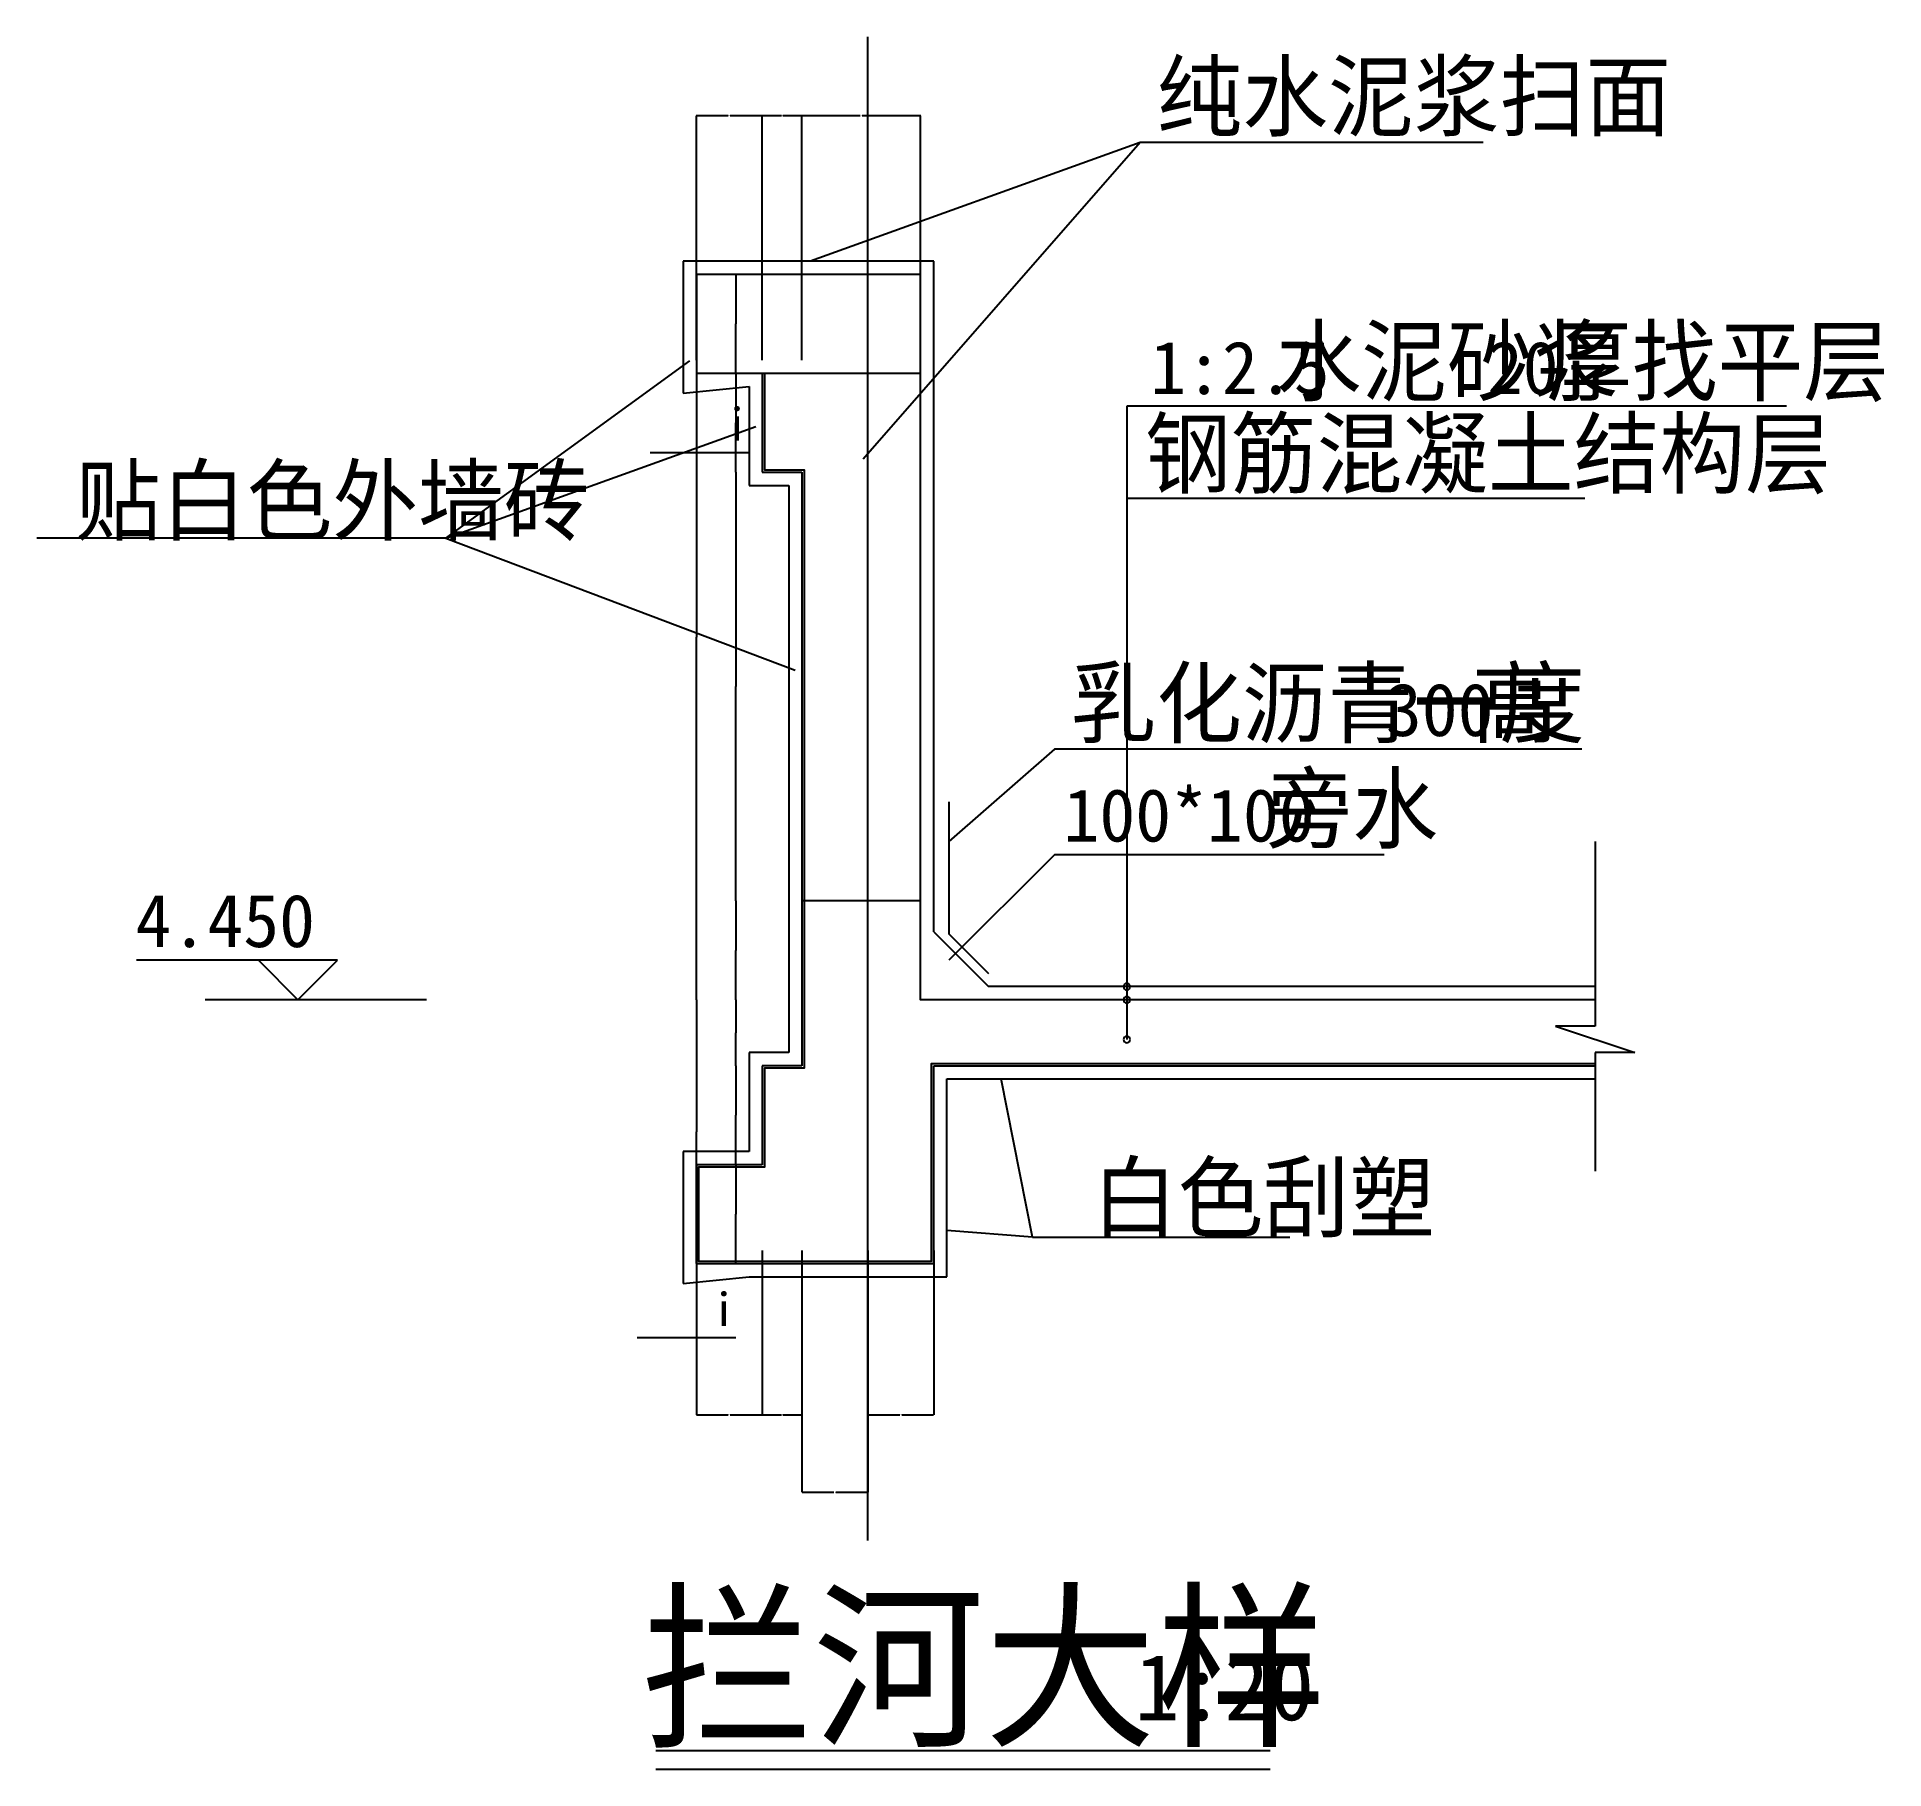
# Model space of a CAD drawing. Header units: metres. Extents: x -110 to 2691, y 234 to 2860.
import ezdxf

# ---------------------------------------------------------------- set-up
doc = ezdxf.new("R2010")
doc.units = ezdxf.units.M
for name, color, linetype in [('LM', 141, 'Continuous'), ('PUB_DIM', 3, 'Continuous'), ('PUB_TEXT', 7, 'Continuous'), ('PUB_WALL', 7, 'Continuous'), ('S_DOTE', 1, 'Continuous'), ('S_SURFACE', 6, 'Continuous'), ('S_WALL', 7, 'Continuous')]:
    doc.layers.add(name, color=color, linetype=linetype)
doc.dimstyles.get("Standard").update_dxf_attribs({"dimtxt": 2.5, "dimasz": 2.5, "dimexe": 1.25, "dimexo": 0.625, "dimtad": 1, "dimcen": 2.5, "dimazin": 3, "dimtfac": 1, "dimtmove": 0, "dimatfit": 3})

# ---------------------------------------------------------------- blocks, each defined once
blk = doc.blocks.new('*D1')
for p, q in [((1138.5, 2740.49), (1049.75, 2740.49)), ((1050, 2370), (1050, 2740.49)), ((1230.25, 2740.49), (1141.5, 2740.49)), ((1230, 2370), (1230, 2740.49))]:
    blk.add_line(p, q)
at = {"layer": 'Defpoints'}
for p in [(1230, 2740.49), (1050, 2370), (1230, 2370)]:
    blk.add_point(p, dxfattribs=at)
at = {"layer": 'PUB_DIM', "insert": (1140, 2740.49), "char_height": 1, "attachment_point": 5}
blk.add_mtext('180', dxfattribs=at)
blk = doc.blocks.new('*D2')
for p, q in [((1019, 2740.49), (989.75, 2740.49)), ((990, 2370), (990, 2740.49)), ((1050.25, 2740.49), (1021, 2740.49)), ((1050, 2370), (1050, 2740.49))]:
    blk.add_line(p, q)
at = {"layer": 'Defpoints'}
for p in [(1050, 2740.49), (990, 2370), (1050, 2370)]:
    blk.add_point(p, dxfattribs=at)
at = {"layer": 'PUB_DIM', "insert": (1020, 2740.49), "char_height": 1, "attachment_point": 5}
blk.add_mtext('60', dxfattribs=at)
blk = doc.blocks.new('*D3')
for p, q in [((938.5, 2740.49), (889.75, 2740.49)), ((890, 2370), (890, 2740.49)), ((990.25, 2740.49), (941.5, 2740.49)), ((990, 2370), (990, 2740.49))]:
    blk.add_line(p, q)
at = {"layer": 'Defpoints'}
for p in [(990, 2740.49), (890, 2370), (990, 2370)]:
    blk.add_point(p, dxfattribs=at)
at = {"layer": 'PUB_DIM', "insert": (940, 2740.49), "char_height": 1, "attachment_point": 5}
blk.add_mtext('100', dxfattribs=at)
blk = doc.blocks.new('*D4')
for p, q in [((890, 1020), (890, 770.88)), ((990, 1020), (990, 770.88)), ((890.25, 770.88), (938.5, 770.88)), ((941.5, 770.88), (989.75, 770.88))]:
    blk.add_line(p, q)
at = {"layer": 'Defpoints'}
for p in [(890, 1020), (990, 1020), (890, 770.88)]:
    blk.add_point(p, dxfattribs=at)
at = {"layer": 'PUB_DIM', "insert": (940, 770.88), "char_height": 1, "attachment_point": 5}
blk.add_mtext('100', dxfattribs=at)
blk = doc.blocks.new('*D5')
for p, q in [((990, 1020), (990, 770.88)), ((1050, 1020), (1050, 770.88)), ((990.25, 770.88), (1019, 770.88)), ((1021, 770.88), (1049.75, 770.88))]:
    blk.add_line(p, q)
at = {"layer": 'Defpoints'}
for p in [(990, 1020), (1050, 1020), (990, 770.88)]:
    blk.add_point(p, dxfattribs=at)
at = {"layer": 'PUB_DIM', "insert": (1020, 770.88), "char_height": 1, "attachment_point": 5}
blk.add_mtext('60', dxfattribs=at)
blk = doc.blocks.new('*D6')
for p, q in [((1050, 1020), (1050, 653.28)), ((1150, 1020), (1150, 653.28)), ((1050.25, 653.28), (1098.5, 653.28)), ((1101.5, 653.28), (1149.75, 653.28))]:
    blk.add_line(p, q)
at = {"layer": 'Defpoints'}
for p in [(1050, 1020), (1150, 1020), (1050, 653.28)]:
    blk.add_point(p, dxfattribs=at)
at = {"layer": 'PUB_DIM', "insert": (1100, 653.28), "char_height": 1, "attachment_point": 5}
blk.add_mtext('100', dxfattribs=at)
blk = doc.blocks.new('*D7')
for p, q in [((1150, 1020), (1150, 770.88)), ((1250, 1020), (1250, 770.88)), ((1150.25, 770.88), (1198.5, 770.88)), ((1201.5, 770.88), (1249.75, 770.88))]:
    blk.add_line(p, q)
at = {"layer": 'Defpoints'}
for p in [(1150, 1020), (1250, 1020), (1150, 770.88)]:
    blk.add_point(p, dxfattribs=at)
at = {"layer": 'PUB_DIM', "insert": (1200, 770.88), "char_height": 1, "attachment_point": 5}
blk.add_mtext('100', dxfattribs=at)
blk = doc.blocks.new('*D8')
for p, q in [((950, 2500), (950, 2425)), ((949.75, 2425), (949.5, 2425)), ((950, 2350), (950, 2425)), ((950, 2425), (950, 2425)), ((950.25, 2425), (950.5, 2425))]:
    blk.add_line(p, q)
at = {"layer": 'Defpoints'}
for p in [(950, 2500), (950, 2425), (950, 2350)]:
    blk.add_point(p, dxfattribs=at)
at = {"layer": 'PUB_DIM', "insert": (950, 2426.125), "char_height": 1, "attachment_point": 5}
blk.add_mtext('0', dxfattribs=at)
blk = doc.blocks.new('*D9')
for p, q in [((950, 2350), (950, 2275)), ((949.75, 2275), (949.5, 2275)), ((950, 2200), (950, 2275)), ((950, 2275), (950, 2275)), ((950.25, 2275), (950.5, 2275))]:
    blk.add_line(p, q)
at = {"layer": 'Defpoints'}
for p in [(950, 2350), (950, 2275), (950, 2200)]:
    blk.add_point(p, dxfattribs=at)
at = {"layer": 'PUB_DIM', "insert": (950, 2276.125), "char_height": 1, "attachment_point": 5}
blk.add_mtext('0', dxfattribs=at)
blk = doc.blocks.new('*D10')
for p, q in [((950, 2200), (950, 1875)), ((949.75, 1875), (949.5, 1875)), ((950, 1550), (950, 1875)), ((950, 1875), (950, 1875)), ((950.25, 1875), (950.5, 1875))]:
    blk.add_line(p, q)
at = {"layer": 'Defpoints'}
for p in [(950, 2200), (950, 1875), (950, 1550)]:
    blk.add_point(p, dxfattribs=at)
at = {"layer": 'PUB_DIM', "insert": (950, 1876.125), "char_height": 1, "attachment_point": 5}
blk.add_mtext('0', dxfattribs=at)
blk = doc.blocks.new('*D11')
for p, q in [((950, 1400), (950, 1350)), ((949.75, 1350), (949.5, 1350)), ((950, 1300), (950, 1350)), ((950, 1350), (950, 1350)), ((950.25, 1350), (950.5, 1350))]:
    blk.add_line(p, q)
at = {"layer": 'Defpoints'}
for p in [(950, 1400), (950, 1350), (950, 1300)]:
    blk.add_point(p, dxfattribs=at)
at = {"layer": 'PUB_DIM', "insert": (950, 1351.125), "char_height": 1, "attachment_point": 5}
blk.add_mtext('0', dxfattribs=at)
blk = doc.blocks.new('*D12')
for p, q in [((950, 1150), (950, 1075)), ((949.75, 1075), (949.5, 1075)), ((950, 1000), (950, 1075)), ((950, 1075), (950, 1075)), ((950.25, 1075), (950.5, 1075))]:
    blk.add_line(p, q)
at = {"layer": 'Defpoints'}
for p in [(950, 1150), (950, 1075), (950, 1000)]:
    blk.add_point(p, dxfattribs=at)
at = {"layer": 'PUB_DIM', "insert": (950, 1076.125), "char_height": 1, "attachment_point": 5}
blk.add_mtext('0', dxfattribs=at)
blk = doc.blocks.new('*D13')
for p, q in [((950, 1550), (950, 1475)), ((949.75, 1475), (949.5, 1475)), ((950, 1400), (950, 1475)), ((950, 1475), (950, 1475)), ((950.25, 1475), (950.5, 1475))]:
    blk.add_line(p, q)
at = {"layer": 'Defpoints'}
for p in [(950, 1550), (950, 1475), (950, 1400)]:
    blk.add_point(p, dxfattribs=at)
at = {"layer": 'PUB_DIM', "insert": (950, 1476.125), "char_height": 1, "attachment_point": 5}
blk.add_mtext('0', dxfattribs=at)
blk = doc.blocks.new('*D14')
for p, q in [((890, 2500), (890, 1950)), ((889.75, 1950), (889.5, 1950)), ((890, 1400), (890, 1950)), ((890, 1950), (890, 1950)), ((890.25, 1950), (890.5, 1950))]:
    blk.add_line(p, q)
at = {"layer": 'Defpoints'}
for p in [(890, 2500), (890, 1950), (890, 1400)]:
    blk.add_point(p, dxfattribs=at)
at = {"layer": 'PUB_DIM', "insert": (890, 1951.125), "char_height": 1, "attachment_point": 5}
blk.add_mtext('0', dxfattribs=at)
blk = doc.blocks.new('*D15')
for p, q in [((890, 1400), (890, 1200)), ((889.75, 1200), (889.5, 1200)), ((890, 1000), (890, 1200)), ((890, 1200), (890, 1200)), ((890.25, 1200), (890.5, 1200))]:
    blk.add_line(p, q)
at = {"layer": 'Defpoints'}
for p in [(890, 1400), (890, 1200), (890, 1000)]:
    blk.add_point(p, dxfattribs=at)
at = {"layer": 'PUB_DIM', "insert": (890, 1201.125), "char_height": 1, "attachment_point": 5}
blk.add_mtext('0', dxfattribs=at)
blk = doc.blocks.new('*D16')
for p, q in [((950, 1300), (950, 1225)), ((949.75, 1225), (949.5, 1225)), ((950, 1150), (950, 1225)), ((950, 1225), (950, 1225)), ((950.25, 1225), (950.5, 1225))]:
    blk.add_line(p, q)
at = {"layer": 'Defpoints'}
for p in [(950, 1300), (950, 1225), (950, 1150)]:
    blk.add_point(p, dxfattribs=at)
at = {"layer": 'PUB_DIM', "insert": (950, 1226.125), "char_height": 1, "attachment_point": 5}
blk.add_mtext('0', dxfattribs=at)

msp = doc.modelspace()

# ---------------------------------------------------------------- hatches: boundary and pattern name
at = {"layer": 'LM'}
h = msp.add_hatch(dxfattribs=at)
h.set_pattern_fill('ANSI31', scale=500)
h.paths.add_polyline_path([(1150, 2350), (990, 2350), (990, 2200), (1050, 2200), (1050, 1550), (1150, 1550)])
h.paths.add_polyline_path([(1230, 2319.43), (1150, 2228), (1150, 1550), (1230, 1550)])
h.paths.add_polyline_path([(1230, 2319.43), (1230, 2350), (1150, 2350), (1150, 2228)])

# ---------------------------------------------------------------- linework, layer by layer
for p, q in [((1250, 2520), (870, 2520)), ((870, 2520), (870, 2320)), ((1250, 1503), (1250, 2520)), ((510, 2100), (880, 2369.09)), ((870, 2320), (970, 2330)), ((970, 2330), (970, 2180)), ((510, 2100), (980, 2269.42)), ((970, 2180), (1030, 2180)), ((1030, 2180), (1030, 1320)), ((510, 2100), (-110, 2100)), ((510, 2100), (1040, 1900)), ((1250, 1503), (1333, 1420)), ((2253, 1420), (1333, 1420)), ((970, 1320), (970, 1170)), ((1030, 1320), (970, 1320)), ((1270, 980), (1270, 1280)), ((1270, 1280), (2253, 1280)), ((1400, 1040), (1352.22, 1280)), ((970, 1170), (870, 1170)), ((870, 1170), (870, 970)), ((1400, 1040), (1270, 1050)), ((1400, 1040), (1790, 1040)), ((870, 970), (970, 980)), ((970, 980), (1270, 980))]:
    msp.add_line(p, q, dxfattribs=at)
for points in [[(1273, 1700), (1273, 1500), (1333, 1440)], [(828.62, 261.64), (1760, 261.64)], [(828.62, 233.65), (1760, 233.65)]]:
    msp.add_lwpolyline(points, dxfattribs=at)
at = {"layer": 'PUB_DIM'}
for p, q in [((285.81, 1460), (40.77, 1460)), ((345.81, 1460), (225.81, 1460)), ((225.81, 1460), (285.81, 1400)), ((285.81, 1400), (345.81, 1460)), ((481.02, 1400), (145.29, 1400))]:
    msp.add_line(p, q, dxfattribs=at)
for points in [[(820, 2230), (970, 2230)], [(800, 888), (950, 888)]]:
    msp.add_lwpolyline(points, dxfattribs=at)
at = {"layer": 'PUB_WALL'}
for points in [[(2253, 1400), (1230, 1400), (1230, 2500), (890, 2500), (890, 2350), (1230, 2350)], [(993.5, 2350), (993.5, 2203.5), (1053.5, 2203.5), (1053.5, 1296.5), (993.5, 1296.5), (993.5, 1146.5), (893.5, 1146.5), (893.5, 1003.5), (1246.5, 1003.5), (1246.5, 1303.5), (2253, 1303.5)], [(1230, 1550), (1050, 1550)]]:
    msp.add_lwpolyline(points, dxfattribs=at)
at = {"layer": 'S_DOTE'}
msp.add_line((1150, 580), (1150, 2860), dxfattribs=at)
at = {"layer": 'S_SURFACE'}
for p, q in [((1563, 2700), (1063, 2520)), ((1563, 2700), (1143, 2220)), ((2083, 2700), (1563, 2700)), ((1543, 2300), (1543, 1340)), ((2543, 2300), (1543, 2300)), ((2237.57, 2160), (1543, 2160)), ((1433, 1780), (1273, 1640)), ((2233, 1780), (1433, 1780)), ((2253, 1640), (2253, 1360)), ((1433, 1620), (1273, 1460)), ((1933, 1620), (1433, 1620)), ((2253, 1360), (2193, 1360)), ((2193, 1360), (2313, 1320)), ((2313, 1320), (2253, 1320)), ((2253, 1320), (2253, 1140))]:
    msp.add_line(p, q, dxfattribs=at)
for centre, start, end in [((1543, 1420), 0, 180), ((1543, 1420), 180, 0), ((1543, 1400), 0, 180), ((1543, 1400), 180, 0), ((1543, 1340), 0, 180), ((1543, 1340), 180, 0)]:
    msp.add_arc(centre, 5, start, end, dxfattribs=at)
at = {"layer": 'S_WALL'}
for p, q in [((890, 2500), (890, 2350)), ((1230, 2500), (890, 2500)), ((1230, 1400), (1230, 2500)), ((890, 2350), (1230, 2350)), ((990, 2350), (990, 2200)), ((990, 2200), (1050, 2200)), ((1050, 2200), (1050, 1300)), ((1230, 1550), (1050, 1550)), ((2253, 1400), (1230, 1400)), ((990, 1300), (990, 1150)), ((1050, 1300), (990, 1300)), ((1250, 1300), (2253, 1300)), ((1250, 1000), (1250, 1300)), ((890, 1150), (890, 1000)), ((990, 1150), (890, 1150)), ((890, 1000), (1250, 1000))]:
    msp.add_line(p, q, dxfattribs=at)

# ---------------------------------------------------------------- texts
at = {"layer": 'PUB_TEXT'}
for s, height, p in [('纯水泥浆扫面', 100, (1588.03, 2720)), ('水泥砂浆', 100, (1768.53, 2318.48)), ('厚找平层', 100, (2178.58, 2318.48)), ('1:2.5', 80, (1578.33, 2318.48)), ('20', 80, (2088.78, 2318.48)), ('i', 50, (934.7, 2247.69)), ('钢筋混凝土结构层', 100, (1570.55, 2178.48)), ('贴白色外墙砖', 100, (-51.98, 2107.17)), ('乳化沥青一度', 100, (1457.33, 1800)), ('高', 100, (2066.16, 1800)), ('300', 80, (1935.7, 1800)), ('旁水', 100, (1754.7, 1640)), ('100*100', 80, (1446.74, 1640)), ('4.450', 80, (39.58, 1480)), ('白色刮塑', 100, (1490, 1050)), ('i', 50, (914.7, 905.69)), ('拦河大样', 200, (807.16, 288.59)), ('1:20', 100, (1554.7, 307.69))]:
    msp.add_text(s, height=height, dxfattribs=at).set_placement(p)

# ---------------------------------------------------------------- dimensions: what is measured, and where the dimension line sits
at = {"layer": 'PUB_DIM'}
for base, p1, p2, picture, middle in [((990, 2740.49), (990, 2370), (890, 2370), '*D3', (940, 2740.49)), ((1050, 2740.49), (1050, 2370), (990, 2370), '*D2', (1020, 2740.49)), ((1230, 2740.49), (1230, 2370), (1050, 2370), '*D1', (1140, 2740.49)), ((890, 1950), (890, 2500), (890, 1400), '*D14', (890, 1951.125)), ((950, 2425), (950, 2500), (950, 2350), '*D8', (950, 2426.125)), ((950, 2275), (950, 2350), (950, 2200), '*D9', (950, 2276.125)), ((950, 1875), (950, 2200), (950, 1550), '*D10', (950, 1876.125)), ((950, 1475), (950, 1550), (950, 1400), '*D13', (950, 1476.125)), ((890, 1200), (890, 1400), (890, 1000), '*D15', (890, 1201.125)), ((950, 1350), (950, 1400), (950, 1300), '*D11', (950, 1351.125)), ((950, 1225), (950, 1300), (950, 1150), '*D16', (950, 1226.125)), ((950, 1075), (950, 1150), (950, 1000), '*D12', (950, 1076.125)), ((890, 770.88), (890, 1020), (990, 1020), '*D4', (940, 770.88)), ((990, 770.88), (990, 1020), (1050, 1020), '*D5', (1020, 770.88)), ((1050, 653.28), (1050, 1020), (1150, 1020), '*D6', (1100, 653.28)), ((1150, 770.88), (1150, 1020), (1250, 1020), '*D7', (1200, 770.88))]:
    dim = msp.add_linear_dim(base=base, p1=p1, p2=p2, dimstyle='Standard', dxfattribs=at)
    dim.commit()
    dim.dimension.update_dxf_attribs({"geometry": picture, "text_midpoint": middle})

doc.saveas('drawing.dxf')
